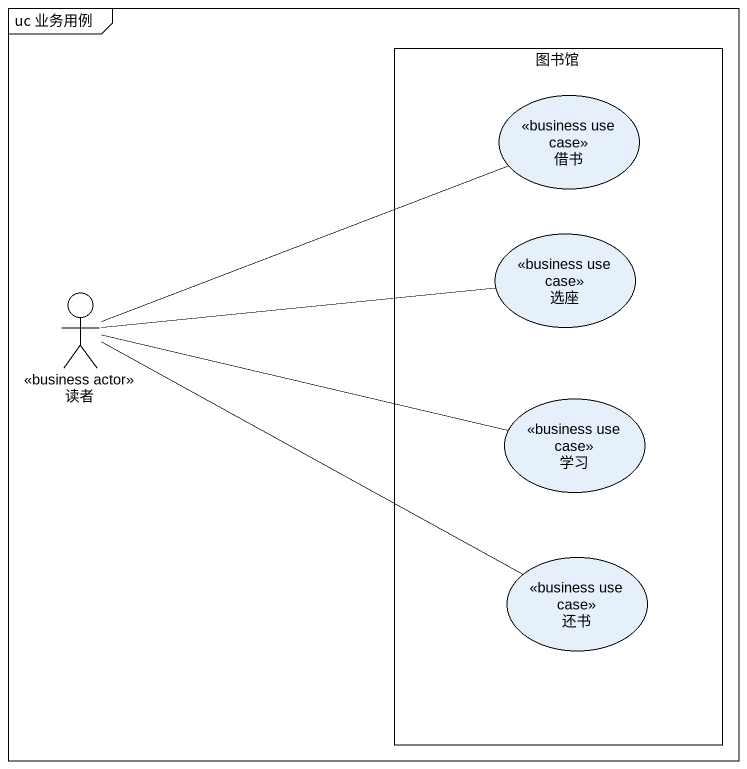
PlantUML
@startuml
mainframe uc 业务用例
rectangle 图书馆 {
  usecase 借书 <<business use case>>
  usecase 选座 <<business use case>>
  usecase 学习 <<business use case>>
  usecase 还书 <<business use case>>
}
actor 读者 <<business actor>>
读者 -right- 借书
读者 -right- 选座
读者 -right- 学习
读者 -right- 还书
@enduml
